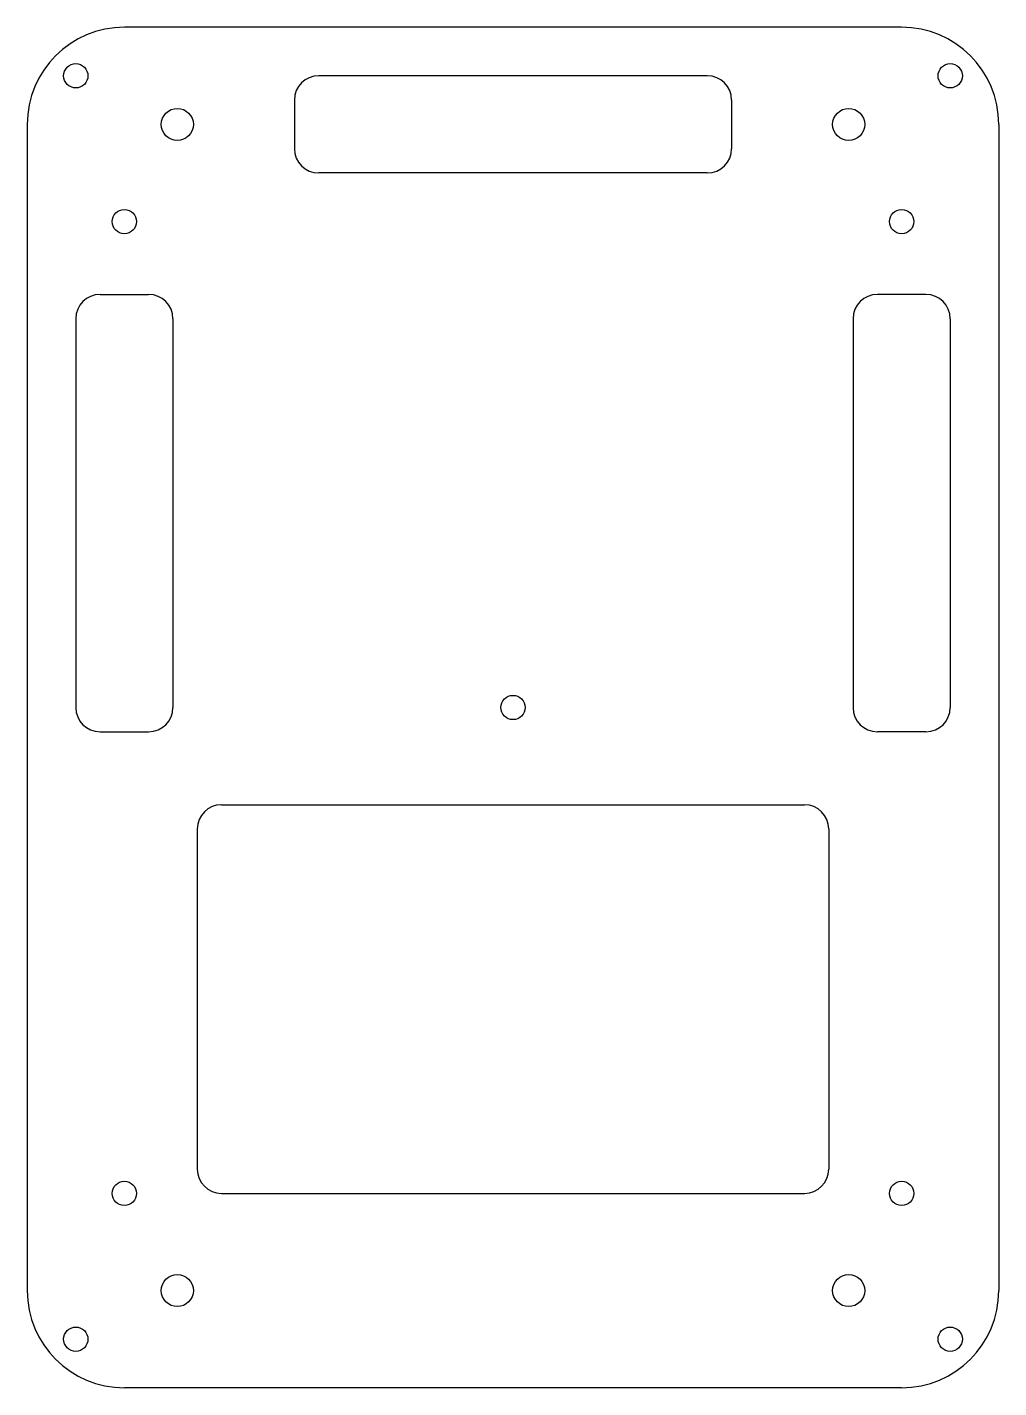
# Model space of a CAD drawing. Extents: x -2.5 to 2.5, y -3.5 to 3.5.
import ezdxf

# ---------------------------------------------------------------- set-up
doc = ezdxf.new("R2010")
doc.units = 0
doc.header["$MEASUREMENT"] = 0
doc.layers.add('VISIBLE', color=7, linetype='CONTINUOUS')

msp = doc.modelspace()

# ---------------------------------------------------------------- linework, layer by layer
at = {"layer": 'VISIBLE'}
for p, q in [((2, 3.5), (-2, 3.5)), ((1, 3.25), (-1, 3.25)), ((-1.125, 3.125), (-1.125, 2.875)), ((1.125, 3.125), (1.125, 2.875)), ((-2.5, 3), (-2.5, -3)), ((2.5, 3), (2.5, -3)), ((1, 2.75), (-1, 2.75)), ((-2.125, 2.125), (-1.875, 2.125)), ((2.125, 2.125), (1.875, 2.125)), ((-2.25, 2), (-2.25, 0)), ((-1.75, 2), (-1.75, 0)), ((1.75, 2), (1.75, 0)), ((2.25, 2), (2.25, 0)), ((-2.125, -0.125), (-1.875, -0.125)), ((2.125, -0.125), (1.875, -0.125)), ((-1.5, -0.5), (1.5, -0.5)), ((-1.625, -0.625), (-1.625, -2.375)), ((1.625, -0.625), (1.625, -2.375)), ((-1.5, -2.5), (1.5, -2.5)), ((2, -3.5), (-2, -3.5))]:
    msp.add_line(p, q, dxfattribs=at)
for centre, radius in [((-2.25, 3.25), 0.0625), ((2.25, 3.25), 0.0625), ((-1.7275, 3), 0.0825), ((1.7275, 3), 0.0825), ((-2, 2.5), 0.0625), ((2, 2.5), 0.0625), ((0, 0), 0.0625), ((-2, -2.5), 0.0625), ((2, -2.5), 0.0625), ((-1.7275, -3), 0.0825), ((1.7275, -3), 0.0825), ((-2.25, -3.25), 0.0625), ((2.25, -3.25), 0.0625)]:
    msp.add_circle(centre, radius, dxfattribs=at)
for centre, radius, start, end in [((-2, 3), 0.5, 90, 180), ((2, 3), 0.5, 0, 90), ((-1, 3.125), 0.125, 90, 180), ((1, 3.125), 0.125, 0, 90), ((-1, 2.875), 0.125, 180, 270), ((1, 2.875), 0.125, 270, 0), ((-2.125, 2), 0.125, 90, 180), ((-1.875, 2), 0.125, 0, 90), ((1.875, 2), 0.125, 90, 180), ((2.125, 2), 0.125, 0, 90), ((-2.125, 0), 0.125, 180, 270), ((-1.875, 0), 0.125, 270, 0), ((1.875, 0), 0.125, 180, 270), ((2.125, 0), 0.125, 270, 0), ((-1.5, -0.625), 0.125, 90, 180), ((1.5, -0.625), 0.125, 0, 90), ((-1.5, -2.375), 0.125, 180, 270), ((1.5, -2.375), 0.125, 270, 0), ((-2, -3), 0.5, 180, 270), ((2, -3), 0.5, 270, 0)]:
    msp.add_arc(centre, radius, start, end, dxfattribs=at)

doc.saveas('drawing.dxf')
